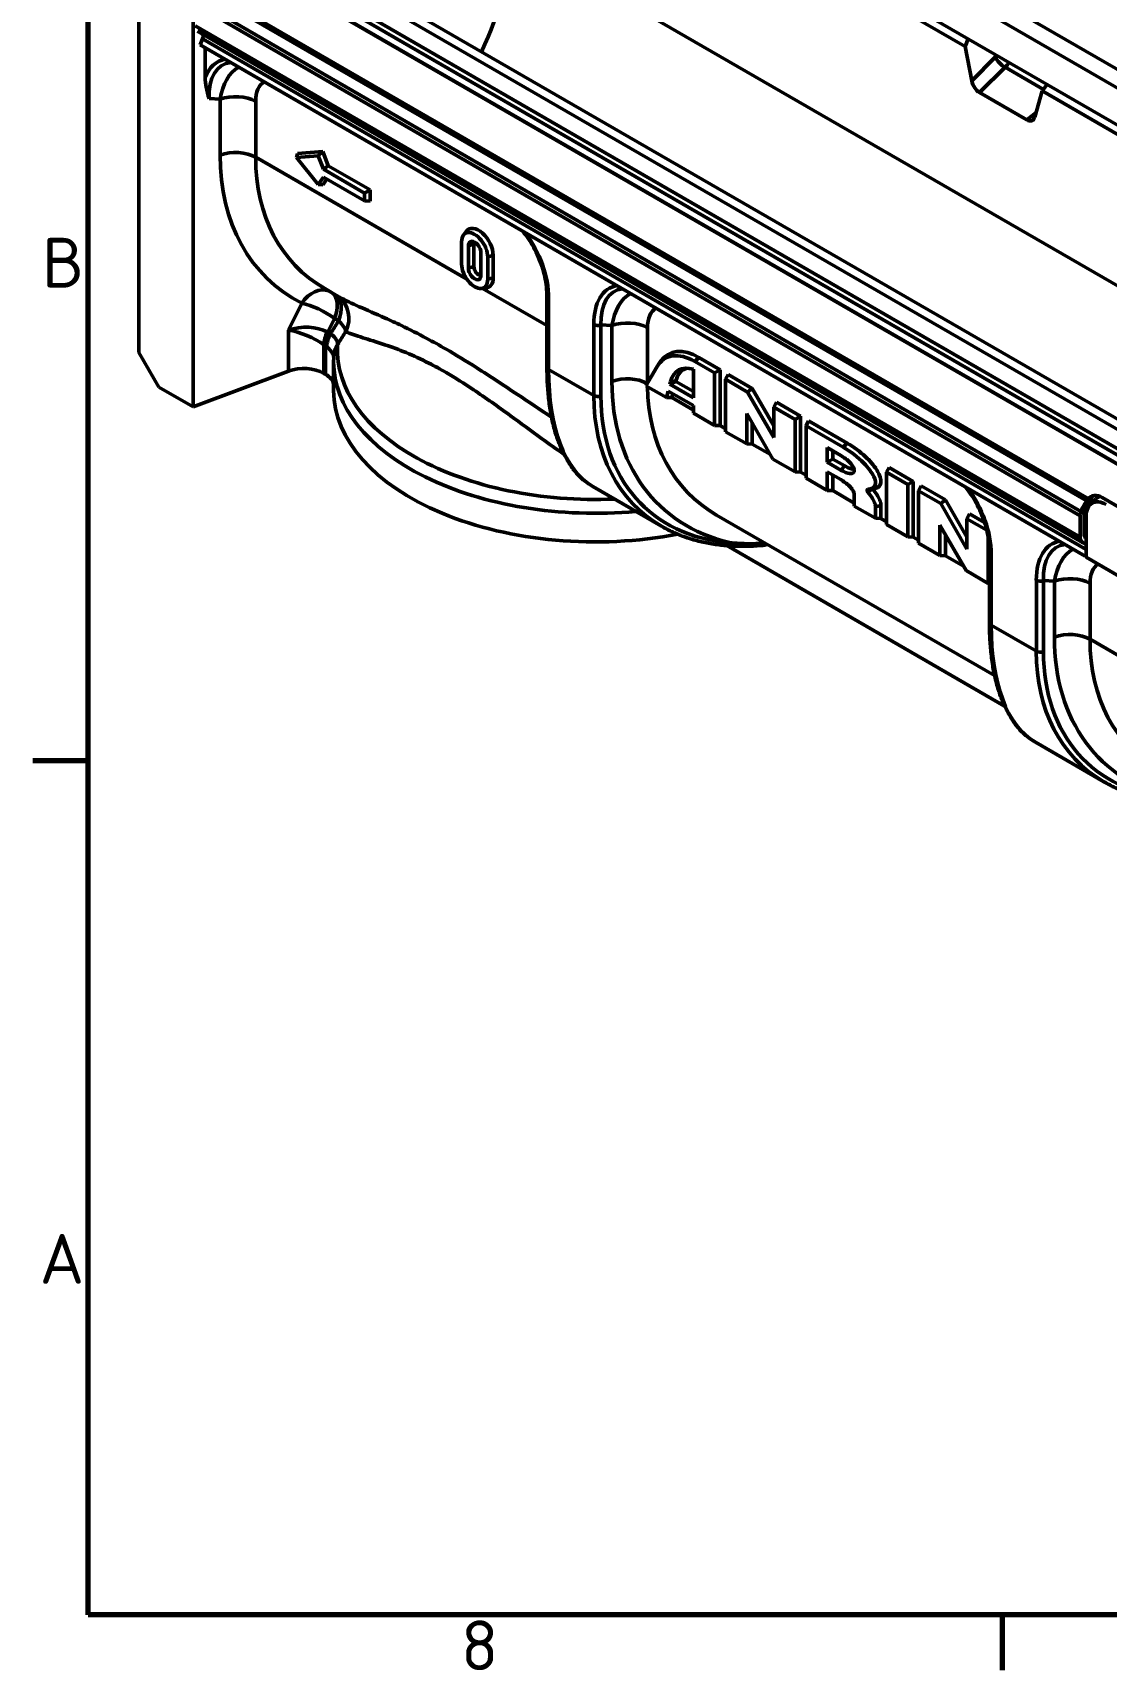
# Model space of a CAD drawing. Header units: millimetres. Extents: x 0 to 1485, y 0 to 1050.
# Drawn here: x 15.3 to 203.9, y 15.3 to 302.9 of the extents above; entities that cross this region are included whole.
import ezdxf

# ---------------------------------------------------------------- set-up
doc = ezdxf.new("R2010")
doc.units = ezdxf.units.MM
doc.header["$LTSCALE"] = 2.5
doc.linetypes.add('Durchgehend', pattern=[0])
for name, color, linetype, lineweight in [('Rahmen (ISO)', 7, 'Continuous', 70), ('Sichtbare Kanten(DIN)', 7, 'Durchgehend', 50), ('Sichtbare tangentiale Kanten(DIN)', 7, 'Durchgehend', 50)]:
    doc.layers.add(name, color=color, linetype=linetype, lineweight=lineweight)
doc.styles.add('Notiztext (DIN)', font='isocpeur.ttf')

# ---------------------------------------------------------------- blocks, each defined once
blk = doc.blocks.new('Ränder Standardrahmen')
at = {"layer": 'Rahmen (ISO)'}
for p, q in [((10, 70), (6.1, 70)), ((74.25, 10), (74.25, 6.1))]:
    blk.add_line(p, q, dxfattribs=at)
at = {"layer": 'Rahmen (ISO)', "flags": 128}
blk.add_lwpolyline([(10, 10), (10, 410), (584, 410), (584, 10), (10, 10)], dxfattribs=at)
at = {"layer": 'Rahmen (ISO)', "char_height": 3.5, "attachment_point": 7, "style": 'Notiztext (DIN)'}
for s, insert in [('B', (6.75, 103.25)), ('A', (6.58, 33.25)), ('8', (36.2, 6.1))]:
    blk.add_mtext(s, dxfattribs=dict(at, insert=insert))

msp = doc.modelspace()

# ---------------------------------------------------------------- linework, layer by layer
at = {"layer": 'Sichtbare Kanten(DIN)'}
for p, q in [((98.054, 348.907), (451.254, 144.987)), ((99.645, 346.355), (179.157, 300.449)), ((389.123, 129.229), (35.923, 333.149)), ((33.884, 246.743), (33.884, 312.147)), ((43.43, 237.149), (43.43, 308.592)), ((44.197, 303.181), (44.991, 302.722)), ((45.103, 301.801), (44.695, 300.749)), ((44.695, 300.749), (200.258, 210.935)), ((45.574, 295.016), (45.574, 300.242)), ((179.157, 300.449), (179.675, 301.783)), ((180.306, 294.444), (179.157, 300.449)), ((193.563, 293.764), (192.667, 292.649)), ((189.964, 287.575), (181.682, 292.357)), ((192.667, 292.649), (191.375, 288.054)), ((192.667, 292.649), (356.641, 197.978)), ((61.815, 281.648), (66.224, 282.042)), ((66.224, 282.042), (65.423, 281.282)), ((66.224, 282.042), (67.204, 279.516)), ((61.622, 280.942), (61.815, 281.648)), ((61.622, 280.942), (65.423, 281.282)), ((65.423, 276.215), (61.622, 280.942)), ((65.423, 281.282), (66.348, 278.897)), ((67.204, 279.516), (66.348, 278.897)), ((67.204, 279.516), (74.543, 275.279)), ((66.348, 277.531), (65.423, 276.215)), ((66.224, 276.163), (65.423, 276.215)), ((66.944, 277.187), (66.224, 276.163)), ((66.348, 278.897), (73.578, 274.722)), ((73.578, 273.357), (66.348, 277.531)), ((74.543, 275.279), (73.578, 274.722)), ((73.578, 274.722), (73.578, 273.357)), ((74.543, 273.319), (73.578, 273.357)), ((74.543, 275.279), (74.543, 273.319)), ((90.948, 267.296), (91.432, 267.981)), ((90.639, 262.23), (90.639, 266.149)), ((91.822, 261.547), (91.822, 265.466)), ((92.786, 265.726), (92.786, 261.807)), ((94.033, 264.189), (94.033, 260.27)), ((95.216, 263.507), (95.216, 259.588)), ((96.18, 263.766), (96.18, 259.847)), ((69.126, 256.463), (66.587, 257.929)), ((94.075, 257.96), (94.911, 258.037)), ((105.635, 244.131), (105.635, 256.631)), ((33.884, 246.743), (37.42, 240.619)), ((68.141, 245.036), (68.141, 240.006)), ((125.194, 244.57), (125.678, 245.256)), ((131.612, 245.136), (135.097, 243.124)), ((132.319, 245.841), (136.061, 243.681)), ((60.183, 243.43), (43.43, 237.149)), ((66.442, 243.05), (66.698, 242.903)), ((123.042, 240.88), (124.978, 244.231)), ((128.283, 241.639), (127.246, 241.124)), ((128.312, 241.759), (128.283, 241.639)), ((128.283, 241.639), (131.369, 239.858)), ((131.369, 243.764), (131.369, 238.744)), ((135.097, 243.124), (136.061, 243.681)), ((135.097, 243.124), (135.097, 233.92)), ((136.061, 243.681), (136.061, 233.883)), ((137.026, 242.01), (137.475, 242.864)), ((137.026, 242.01), (140.904, 239.771)), ((137.026, 232.807), (137.026, 242.01)), ((137.475, 242.864), (141.718, 240.415)), ((43.43, 237.149), (37.42, 240.619)), ((126.668, 238.787), (123.042, 240.88)), ((126.951, 239.93), (126.668, 238.787)), ((126.668, 238.787), (127.576, 238.782)), ((131.369, 237.379), (126.951, 239.93)), ((127.246, 241.124), (127.356, 241.567)), ((131.369, 238.744), (127.246, 241.124)), ((127.746, 239.47), (127.576, 238.782)), ((140.904, 239.771), (141.718, 240.415)), ((140.904, 239.771), (145.511, 231.792)), ((141.718, 240.415), (145.511, 233.845)), ((131.369, 236.073), (131.369, 237.379)), ((135.097, 233.92), (131.369, 236.073)), ((145.36, 227.995), (140.753, 235.973)), ((140.753, 235.973), (140.753, 230.654)), ((145.511, 237.111), (145.961, 237.965)), ((145.511, 237.111), (149.239, 234.959)), ((145.511, 231.792), (145.511, 237.111)), ((145.961, 237.965), (150.203, 235.516)), ((135.097, 233.92), (136.061, 233.883)), ((141.718, 234.303), (141.718, 230.617)), ((149.239, 234.959), (150.203, 235.516)), ((149.239, 234.959), (149.239, 225.755)), ((150.203, 235.516), (150.203, 225.718)), ((151.617, 234.699), (151.168, 233.845)), ((151.168, 224.642), (151.168, 233.845)), ((151.168, 233.845), (157.699, 230.075)), ((151.617, 234.699), (158.406, 230.78)), ((140.753, 230.654), (137.026, 232.807)), ((140.753, 230.654), (141.718, 230.617)), ((149.239, 225.755), (145.36, 227.995)), ((154.896, 227.447), (154.896, 230.001)), ((154.896, 230.001), (157.274, 228.628)), ((154.896, 227.447), (155.86, 228.004)), ((157.274, 226.074), (154.896, 227.447)), ((155.86, 229.444), (155.86, 228.004)), ((155.86, 228.004), (157.981, 226.779)), ((149.239, 225.755), (150.203, 225.718)), ((154.896, 222.489), (151.168, 224.642)), ((157.274, 224.382), (154.896, 225.755)), ((154.896, 225.755), (154.896, 222.489)), ((155.86, 225.198), (155.86, 222.452)), ((165.31, 225.68), (165.76, 226.534)), ((165.31, 225.68), (169.038, 223.528)), ((165.31, 216.477), (165.31, 225.68)), ((165.76, 226.534), (170.002, 224.085)), ((125.753, 216.212), (113.718, 223.161)), ((154.896, 222.489), (155.86, 222.452)), ((159.653, 219.743), (159.653, 221.732)), ((162.994, 222.791), (162.158, 222.714)), ((169.038, 223.528), (170.002, 224.085)), ((169.038, 223.528), (169.038, 214.324)), ((170.002, 224.085), (170.002, 214.287)), ((170.967, 222.414), (171.416, 223.268)), ((170.967, 222.414), (174.845, 220.175)), ((170.967, 213.211), (170.967, 222.414)), ((171.416, 223.268), (175.659, 220.819)), ((163.381, 217.59), (159.653, 219.743)), ((163.381, 219.579), (163.381, 217.59)), ((164.345, 219.839), (164.345, 217.553)), ((174.845, 220.175), (175.659, 220.819)), ((174.845, 220.175), (179.452, 212.196)), ((175.659, 220.819), (179.452, 214.249)), ((199.498, 218.769), (199.654, 219.159)), ((200.479, 219.635), (200.105, 218.699)), ((201.096, 219.984), (202.122, 221.001)), ((201.144, 220.883), (201.687, 220.57)), ((203.236, 221.227), (218.793, 212.246)), ((184.325, 189.953), (135.455, 218.168)), ((163.381, 217.59), (164.345, 217.553)), ((169.038, 214.324), (165.31, 216.477)), ((179.301, 208.399), (174.695, 216.378)), ((174.695, 216.378), (174.695, 211.058)), ((179.452, 217.515), (179.902, 218.369)), ((179.452, 217.515), (182.938, 215.502)), ((179.452, 212.196), (179.452, 217.515)), ((179.902, 218.369), (182.56, 216.835)), ((199.347, 214.282), (199.347, 218.052)), ((200.054, 218.46), (200.054, 214.69)), ((200.054, 218.451), (200.416, 218.242)), ((200.408, 210.748), (200.408, 217.961)), ((170.002, 214.287), (169.038, 214.324)), ((174.695, 211.058), (170.967, 213.211)), ((175.659, 214.707), (175.659, 211.021)), ((183.18, 214.35), (183.18, 206.159)), ((200.408, 212.992), (199.761, 213.367)), ((200.261, 214.232), (200.408, 214.148)), ((186.082, 184.591), (137.237, 212.791)), ((174.695, 211.058), (175.659, 211.021)), ((183.416, 199.224), (183.416, 211.724)), ((200.258, 210.935), (200.408, 211.32)), ((200.408, 210.921), (200.258, 210.935)), ((200.408, 210.748), (220.914, 198.909)), ((183.18, 206.159), (179.301, 208.399)), ((183.18, 206.159), (183.416, 206.15)), ((203.535, 171.305), (191.5, 178.253))]:
    msp.add_line(p, q, dxfattribs=at)
for centre, major_axis, ratio, start_param, end_param in [((73.482, 305.53), (-18.25, -31.61), 0.5773503, 1.7120626, 2.3404661), ((44.491, 301.856), (0.5, 0.866), 0.5773503, 4.9741884, 6.2826297), ((181.677, 294.084), (0.951, -1.832), 0.5738485, 4.2329504, 5.5510665), ((190.015, 289.27), (0.927, -1.799), 0.5968227, 5.5349956, 6.8531117), ((92.928, 264.828), (-1.618, 2.802), 0.5773503, 3.9269908, 7.0685835), ((93.635, 265.236), (-1.8, 3.118), 0.5773503, 3.9269908, 6.5434805), ((92.928, 264.828), (-0.782, 1.354), 0.5773503, 3.9269908, 7.0685835), ((93.635, 265.236), (-0.6, 1.039), 0.5773503, 0.2972158, 0.7853982), ((92.928, 260.909), (1.618, -2.802), 0.5773503, 3.9269908, 7.0685835), ((93.635, 261.317), (0.6, -1.039), 0.5773503, 3.9269908, 5.9859695), ((92.928, 260.909), (0.782, -1.354), 0.5773503, 3.9269908, 7.0685835), ((93.635, 261.317), (1.8, -3.118), 0.5773503, 6.0228901, 7.0685835), ((132.319, 236.979), (-5.427, 9.4), 0.5773503, 5.4977871, 6.5434805), ((131.612, 236.57), (-5.245, 9.085), 0.5773503, 5.4977871, 6.6049359), ((62.907, 241.009), (5, 0), 0.5773503, 0.7853982, 2.146755), ((63.162, 240.861), (5, 0), 0.5773503, 0.0927879, 0.7853982), ((132.526, 237.09), (-3.768, 6.527), 0.5773503, 5.7166155, 6.8236048), ((133.233, 237.498), (-3.586, 6.211), 0.5773503, 6.1171149, 6.8236048), ((114.141, 240.006), (-46, 0), 0.5773503, 0, 1.8910852), ((162.163, 222.374), (-0.182, 0.315), 0.5773503, 5.9948561, 8.1495702), ((203.236, 217.961), (-2, 3.464), 0.5773503, 5.4977871, 6.5293342), ((203.943, 218.369), (-2, 3.464), 0.5773503, 0.1777106, 0.2461488), ((200.408, 218.664), (0.75, 1.299), 0.5773503, 1.815775, 2.3561945), ((202.482, 217.526), (1.109, 4.484), 0.6928203, 0.9783359, 1.3734008), ((200.408, 218.664), (-0.25, -0.433), 0.5773503, 4.9573676, 5.4977871), ((203.943, 215.92), (-2.5, 4.33), 0.5773503, 5.4977871, 7.0685835), ((203.307, 218.002), (1.109, 4.484), 0.6928203, 1.1142662, 1.3734008), ((205.181, 216.634), (-2.686, 4.652), 0.5773503, 6.1691936, 6.4340572), ((200.761, 215.098), (-1, -1.732), 0.5773503, 5.4977871, 6.2826297), ((200.761, 215.098), (-0.5, -0.866), 0.5773503, 5.4977871, 6.2826297)]:
    msp.add_ellipse(centre, major_axis=major_axis, ratio=ratio, start_param=start_param, end_param=end_param, dxfattribs=at)
for points, knots in [([(46.253, 291.323), (46.252, 291.326), (46.251, 291.33), (46.059, 291.974), (45.871, 292.655), (45.644, 293.871), (45.574, 294.44), (45.574, 295.016)], [-0.00281656, -0.00281656, -0.00281656, -0.00281656, 0, 0, 0.54101225, 0.54101225, 0.96054357, 0.96054357, 0.96054357, 0.96054357]), ([(105.635, 256.631), (105.635, 257.168), (105.602, 257.723), (105.473, 258.857), (105.376, 259.435), (105.119, 260.599), (104.959, 261.186), (104.579, 262.354), (104.359, 262.935), (103.867, 264.07), (103.596, 264.625), (103.016, 265.687), (102.708, 266.194), (102.07, 267.144), (101.743, 267.588), (101.402, 268.009)], [-1.0974371, -1.0974371, -1.0974371, -1.0974371, -0.9491555, -0.9491555, -0.800874, -0.800874, -0.6525924, -0.6525924, -0.5043109, -0.5043109, -0.3577959, -0.3577959, -0.2155561, -0.2155561, -0.0804308, -0.0804308, -0.0804308, -0.0804308]), ([(68.141, 245.036), (68.141, 245.099), (68.141, 245.161), (68.142, 245.287), (68.143, 245.349), (68.146, 245.474), (68.147, 245.537), (68.151, 245.662), (68.153, 245.725), (68.158, 245.85), (68.161, 245.912), (68.164, 245.975)], [5.497787144, 5.497787144, 5.497787144, 5.497787144, 5.503595869, 5.503595869, 5.509404595, 5.509404595, 5.51521332, 5.51521332, 5.521022046, 5.521022046, 5.526830771, 5.526830771, 5.526830771, 5.526830771]), ([(113.718, 223.161), (113.189, 223.466), (112.682, 223.82), (111.719, 224.617), (111.262, 225.062), (110.4, 226.035), (109.995, 226.563), (109.239, 227.7), (108.888, 228.309), (108.239, 229.6), (107.941, 230.283), (107.399, 231.72), (107.155, 232.473), (106.721, 234.046), (106.531, 234.866), (106.205, 236.566), (106.069, 237.447), (105.852, 239.266), (105.77, 240.204), (105.662, 242.131), (105.635, 243.12), (105.635, 244.131)], [-0.78539816, -0.78539816, -0.78539816, -0.78539816, -0.70685835, -0.70685835, -0.62831853, -0.62831853, -0.54977871, -0.54977871, -0.4712389, -0.4712389, -0.39269908, -0.39269908, -0.31415927, -0.31415927, -0.23561945, -0.23561945, -0.15707963, -0.15707963, -0.07853982, -0.07853982, 0, 0, 0, 0]), ([(158.406, 230.78), (159.54, 230.125), (161.237, 228.869), (162.966, 227.043), (163.891, 225.713), (164.369, 224.529), (164.362, 223.588), (163.887, 222.991), (163.313, 222.82), (162.994, 222.791)], [1.5707963, 1.5707963, 1.5707963, 1.5707963, 2.143594, 2.4299929, 2.7163917, 3.0027905, 3.2891894, 3.5755882, 3.8295623, 3.8295623, 3.8295623, 3.8295623]), ([(157.274, 228.628), (157.857, 228.291), (158.721, 227.63), (159.364, 226.829), (159.603, 226.342), (159.678, 225.963), (159.603, 225.671), (159.364, 225.459), (158.721, 225.401), (157.857, 225.737), (157.274, 226.074)], [-1.5707963, -1.5707963, -1.5707963, -1.5707963, -0.7853982, -0.3926991, -0.1963495, 0, 0.1963495, 0.3926991, 0.7853982, 1.5707963, 1.5707963, 1.5707963, 1.5707963]), ([(157.699, 230.075), (159.001, 229.322), (160.3, 228.321), (161.305, 227.302), (162.129, 226.465), (162.75, 225.62), (163.079, 224.931), (163.371, 224.318), (163.446, 223.844), (163.331, 223.473), (163.208, 223.078), (162.839, 222.796), (162.234, 222.722), (162.172, 222.715), (162.107, 222.709), (162.04, 222.706)], [1.5707963, 1.5707963, 1.5707963, 1.5707963, 2.2427016, 2.2427016, 2.2427016, 2.7942586, 2.7942586, 2.7942586, 3.2852197, 3.2852197, 3.2852197, 3.807913, 3.807913, 3.807913, 3.8619871, 3.8619871, 3.8619871, 3.8619871]), ([(159.653, 221.732), (159.653, 221.969), (159.543, 222.248), (159.39, 222.497), (159.087, 222.991), (158.591, 223.47), (158.014, 223.897), (157.776, 224.073), (157.525, 224.237), (157.274, 224.382)], [-3.1415927, -3.1415927, -3.1415927, -3.1415927, -2.7278324, -2.7278324, -2.7278324, -1.9089052, -1.9089052, -1.9089052, -1.5707963, -1.5707963, -1.5707963, -1.5707963]), ([(157.981, 226.779), (158.259, 226.619), (158.814, 226.349), (159.347, 226.206), (159.582, 226.191), (159.628, 226.191)], [-1.57079633, -1.57079633, -1.57079633, -1.57079633, -1.17809725, -0.78539816, -0.68215154, -0.68215154, -0.68215154, -0.68215154]), ([(162.041, 222.182), (162.688, 221.41), (163.111, 220.693), (163.282, 220.149), (163.349, 219.936), (163.381, 219.748), (163.381, 219.579)], [2.44667935, 2.44667935, 2.44667935, 2.44667935, 2.94646061, 2.94646061, 2.94646061, 3.14159265, 3.14159265, 3.14159265, 3.14159265]), ([(162.872, 222.78), (163.461, 222.077), (164.153, 220.99), (164.345, 220.123), (164.345, 219.839)], [2.44719586, 2.44719586, 2.44719586, 2.44719586, 2.88100017, 3.14159265, 3.14159265, 3.14159265, 3.14159265]), ([(183.416, 211.724), (183.416, 212.261), (183.384, 212.816), (183.255, 213.949), (183.158, 214.527), (182.901, 215.692), (182.741, 216.279), (182.361, 217.446), (182.141, 218.027), (181.649, 219.163), (181.378, 219.718), (180.797, 220.779), (180.489, 221.287), (179.852, 222.237), (179.525, 222.681), (179.184, 223.102)], [-1.0974371, -1.0974371, -1.0974371, -1.0974371, -0.9491555, -0.9491555, -0.800874, -0.800874, -0.6525924, -0.6525924, -0.5043109, -0.5043109, -0.3577959, -0.3577959, -0.2155561, -0.2155561, -0.0804308, -0.0804308, -0.0804308, -0.0804308]), ([(200.525, 220.667), (200.556, 220.706), (200.587, 220.745), (200.693, 220.882), (200.759, 220.971), (200.809, 221.039)], [0.86685526, 0.86685526, 0.86685526, 0.86685526, 0.89782415, 0.89782415, 0.98146895, 0.98146895, 0.98146895, 0.98146895]), ([(201.516, 221.448), (201.49, 221.412), (201.462, 221.373), (201.348, 221.206), (201.253, 221.056), (201.111, 220.831), (201.061, 220.751), (201.008, 220.668)], [5.55478322, 5.55478322, 5.55478322, 5.55478322, 5.5957597, 5.5957597, 5.7189555, 5.7189555, 5.77630773, 5.77630773, 5.77630773, 5.77630773]), ([(125.753, 216.212), (126.417, 215.829), (127.102, 215.476), (128.513, 214.832), (129.238, 214.541), (130.726, 214.021), (131.488, 213.793), (133.045, 213.4), (133.84, 213.235), (135.459, 212.97), (136.283, 212.869), (137.119, 212.801)], [0.78539816, 0.78539816, 0.78539816, 0.78539816, 0.85301939, 0.85301939, 0.92064061, 0.92064061, 0.98826184, 0.98826184, 1.05588307, 1.05588307, 1.12350429, 1.12350429, 1.12350429, 1.12350429]), ([(137.119, 212.801), (137.556, 212.765), (137.998, 212.737), (138.889, 212.699), (139.338, 212.688), (140.244, 212.682), (140.701, 212.687), (141.62, 212.714), (142.083, 212.735), (143.014, 212.793), (143.483, 212.83), (143.954, 212.875)], [0, 0, 0, 0, 0.3353132, 0.3353132, 0.6706263, 0.6706263, 1.0059395, 1.0059395, 1.3412526, 1.3412526, 1.6765658, 1.6765658, 1.6765658, 1.6765658]), ([(144.287, 213.069), (144.268, 213.043), (144.247, 213.02), (144.16, 212.937), (144.083, 212.898), (143.984, 212.878), (143.969, 212.876), (143.954, 212.875)], [0.04943643, 0.04943643, 0.04943643, 0.04943643, 0.07585795, 0.07585795, 0.15222298, 0.15222298, 0.16574906, 0.16574906, 0.16574906, 0.16574906]), ([(191.5, 178.253), (190.971, 178.559), (190.464, 178.912), (189.5, 179.71), (189.043, 180.154), (188.182, 181.127), (187.777, 181.656), (187.021, 182.793), (186.67, 183.401), (186.02, 184.693), (185.722, 185.376), (185.181, 186.812), (184.937, 187.566), (184.503, 189.139), (184.313, 189.958), (183.987, 191.659), (183.851, 192.54), (183.634, 194.359), (183.552, 195.297), (183.443, 197.223), (183.416, 198.212), (183.416, 199.224)], [-0.78539816, -0.78539816, -0.78539816, -0.78539816, -0.70685835, -0.70685835, -0.62831853, -0.62831853, -0.54977871, -0.54977871, -0.4712389, -0.4712389, -0.39269908, -0.39269908, -0.31415927, -0.31415927, -0.23561945, -0.23561945, -0.15707963, -0.15707963, -0.07853982, -0.07853982, 0, 0, 0, 0]), ([(203.535, 171.305), (204.198, 170.922), (204.884, 170.569), (206.295, 169.925), (207.02, 169.633), (208.508, 169.114), (209.27, 168.886), (210.827, 168.493), (211.622, 168.328), (213.241, 168.063), (214.064, 167.962), (214.901, 167.893)], [0.78539816, 0.78539816, 0.78539816, 0.78539816, 0.85301939, 0.85301939, 0.92064061, 0.92064061, 0.98826184, 0.98826184, 1.05588307, 1.05588307, 1.12350429, 1.12350429, 1.12350429, 1.12350429])]:
    msp.add_open_spline(points, degree=3, knots=knots, dxfattribs=at)
at = {"layer": 'Sichtbare tangentiale Kanten(DIN)'}
for p, q in [((452.668, 153.968), (99.468, 357.888)), ((451.254, 151.519), (98.054, 355.439)), ((34.527, 332.119), (387.727, 128.199)), ((33.435, 328.274), (386.635, 124.354)), ((33.489, 329.373), (386.688, 125.453)), ((34.387, 326.186), (387.587, 122.266)), ((34.414, 326.045), (387.614, 122.125)), ((449.306, 117.878), (99.288, 319.961)), ((44.443, 311.317), (200.809, 221.039)), ((44.526, 310.733), (200.525, 220.667)), ((43.784, 307.867), (199.347, 218.052)), ((43.935, 308.584), (199.498, 218.769)), ((43.784, 304.096), (199.347, 214.282)), ((44.197, 303.181), (199.761, 213.367)), ((44.991, 302.722), (200.408, 212.992)), ((45.103, 301.801), (200.408, 212.136)), ((184.427, 298.565), (180.306, 294.444)), ((181.682, 292.357), (186.159, 296.833)), ((186.159, 296.833), (192.901, 292.941)), ((46.253, 291.323), (48.18, 291.19)), ((48.18, 291.19), (48.18, 281.387)), ((54.438, 281.008), (54.438, 290.81)), ((191.604, 288.868), (189.964, 287.575)), ((91.565, 259.572), (54.438, 281.008)), ((92.786, 265.726), (91.822, 265.466)), ((92.786, 261.807), (91.822, 261.547)), ((96.18, 263.766), (95.216, 263.507)), ((95.216, 259.588), (96.18, 259.847)), ((105.635, 251.449), (94.319, 257.983)), ((105.927, 243.723), (105.927, 256.223)), ((62.525, 255.388), (60.183, 250.648)), ((60.183, 250.648), (60.183, 243.43)), ((67.117, 250.279), (68.31, 252.694)), ((67.171, 250.247), (67.117, 250.279)), ((68.31, 252.694), (69.002, 252.294)), ((113.869, 251.638), (113.869, 239.138)), ((115.121, 239.062), (115.121, 251.562)), ((115.121, 251.562), (117.048, 251.429)), ((117.048, 251.429), (117.048, 241.627)), ((123.306, 241.337), (123.306, 251.049)), ((66.442, 243.05), (66.442, 248.087)), ((66.644, 247.964), (66.698, 247.933)), ((66.698, 247.933), (66.698, 242.903)), ((131.612, 245.136), (132.319, 245.841)), ((113.869, 239.138), (105.927, 243.723)), ((128.312, 241.759), (127.356, 241.567)), ((131.369, 236.592), (127.576, 238.782)), ((137.026, 233.326), (136.061, 233.883)), ((144.91, 228.774), (141.718, 230.617)), ((158.406, 230.78), (157.699, 230.075)), ((151.168, 225.161), (150.203, 225.718)), ((157.981, 226.779), (157.274, 226.074)), ((159.653, 220.262), (155.86, 222.452)), ((162.865, 222.779), (162.041, 222.182)), ((164.345, 219.839), (163.381, 219.579)), ((199.654, 219.159), (200.479, 219.635)), ((165.31, 216.996), (164.345, 217.553)), ((170.967, 213.73), (170.002, 214.287)), ((178.851, 209.178), (175.659, 211.021)), ((183.709, 198.816), (183.709, 211.316)), ((191.651, 206.731), (191.651, 194.231)), ((192.902, 194.155), (192.902, 206.655)), ((192.902, 206.655), (194.829, 206.522)), ((194.829, 206.522), (194.829, 196.719)), ((201.088, 196.339), (201.088, 206.142)), ((191.651, 194.231), (183.709, 198.816)), ((232.914, 177.965), (201.088, 196.339))]:
    msp.add_line(p, q, dxfattribs=at)
for centre, major_axis, ratio, start_param, end_param in [((54.399, 284.944), (-6.509, 12.886), 0.526065, 6.1193668, 6.7380184), ((55.106, 285.352), (-6.448, 11.886), 0.5111949, 6.0763987, 7.0781551), ((55.963, 285.293), (-3.541, 11.988), 0.5961298, 0.1433574, 0.8907659), ((183.329, 300.932), (-0.662, -3), 0.6979017, 0.8299382, 0.9817849), ((185.793, 298.199), (-1.414, 1.414), 0.4472136, 0.9117383, 2.2298544), ((184.695, 300.565), (1.769, 4.718), 0.6599751, 4.0793872, 4.307553), ((59.499, 287.334), (-3.505, 6.939), 0.526065, 0.0118823, 0.8057144), ((50.903, 288.769), (5, 0), 0.5773503, 0.7853982, 2.146755), ((50.903, 278.966), (5, 0), 0.5773503, 0.7853982, 2.146755), ((93.194, 298.265), (-36.446, -38.823), 0.6804972, 5.6559463, 6.4771909), ((95.917, 295.844), (34.136, 34.242), 0.6881335, 2.5374237, 3.3228218), ((96.53, 260.62), (-5.688, 11.948), 0.6261173, 4.0622863, 5.0318193), ((65.248, 252.967), (2.277, 4.452), 0.7175091, 0.0741994, 1.3866432), ((65.248, 252.967), (2.5, 4.33), 0.5773503, 4.9741884, 6.1669706), ((65.94, 252.568), (2.5, 4.33), 0.5773503, 4.9741884, 6.1669706), ((65.94, 252.568), (2.884, 4.085), 0.9672781, 4.8564363, 6.2574498), ((106.635, 256.631), (-1, 0), 0.5773503, 0, 0.7853982), ((123.267, 245.183), (-6.509, 12.886), 0.526065, 6.1193668, 7.0888997), ((123.974, 245.591), (-6.448, 11.886), 0.5111949, 6.0763987, 7.0781551), ((124.831, 245.532), (-3.541, 11.988), 0.5961298, 0.1433574, 0.8907659), ((65.248, 252.967), (4.483, -2.214), 0.2711576, 0.9603164, 2.3500685), ((128.367, 247.573), (-3.505, 6.939), 0.526065, 0.0118823, 0.8057144), ((62.907, 248.227), (-5.495, -0.308), 0.5287665, 3.8396757, 5.2010326), ((62.907, 248.227), (4.964, -2.056), 0.2895882, 0.9047606, 2.2661174), ((69.978, 250.128), (-2.704, -4.206), 0.5436908, 5.0032923, 5.5245842), ((70.179, 250.005), (-2.5, -4.33), 0.5773503, 4.9741884, 5.4977871), ((70.233, 249.974), (-2.5, -4.33), 0.5773503, 4.9741884, 5.4977871), ((71.481, 265.584), (-4.235, -15.35), 0.25573, 6.2214445, 6.2498398), ((60.1, 232.023), (6.508, 18.484), 0.4107544, 6.1488924, 6.2064434), ((65.94, 252.568), (4.244, -2.644), 0.3318516, 0.2694223, 0.9900491), ((114.576, 252.046), (-1, 0), 0.5773503, 0.7853982, 2.146755), ((119.771, 249.008), (5, 0), 0.5773503, 0.7853982, 2.146755), ((67.945, 263.542), (0.692, -16.107), 0.4467452, 5.9779343, 6.0063297), ((63.162, 231.749), (3.245, 16.294), 0.2334324, 6.1466268, 6.2041778), ((70.628, 249.709), (-3.051, -3.961), 0.5493643, 5.0490522, 5.5755115), ((73.161, 245.975), (-4.997, -0.181), 0.8703296, 5.7268845, 6.2534326), ((73.158, 245.724), (-4.994, 0.251), 0.8161522, 5.8006316, 6.2831853), ((114.141, 247.077), (-45.33, 0), 0.5773503, 6.2541417, 7.9281185), ((114.141, 245.036), (-46, 0), 0.5773503, 0, 1.7264531), ((106.635, 244.131), (-1, 0), 0.5773503, 0, 0.7853982), ((132.526, 267.15), (17.491, 44.624), 0.4490587, 2.2884122, 3.0738104), ((119.771, 239.205), (5, 0), 0.5773503, 0.7963679, 2.146755), ((162.061, 258.504), (-36.446, -38.823), 0.6804972, 5.6559463, 6.6560813), ((114.576, 239.546), (-1, 0), 0.5773503, 0.7853982, 2.146755), ((154.445, 254.495), (-32.746, -35.296), 0.6788764, 5.6514727, 6.4368709), ((154.99, 254.011), (32.28, 34.386), 0.6804972, 2.5143537, 3.637858), ((164.785, 256.083), (34.136, 34.242), 0.6881335, 2.5509051, 3.3228218), ((174.311, 215.712), (-5.688, 11.948), 0.6261173, 4.0622863, 5.0318193), ((137.201, 213.797), (-0.082, -0.997), 0.6478341, 0, 1.1172713), ((201.048, 200.276), (-6.509, 12.886), 0.526065, 6.1193668, 7.0888997), ((201.755, 200.684), (-6.448, 11.886), 0.5111949, 6.0763987, 7.0781551), ((184.416, 211.724), (-1, 0), 0.5773503, 0, 0.7853982), ((202.613, 200.625), (-3.541, 11.988), 0.5961298, 0.1433574, 0.8907659), ((197.552, 204.101), (5, 0), 0.5773503, 0.7853982, 2.146755), ((206.148, 202.666), (-3.505, 6.939), 0.526065, 0.0365456, 0.8057144), ((192.358, 207.139), (-1, 0), 0.5773503, 0.7853982, 2.146755), ((184.416, 199.224), (-1, 0), 0.5773503, 0, 0.7853982), ((210.308, 222.243), (17.491, 44.624), 0.4490587, 2.2884122, 3.0738104), ((197.552, 194.298), (5, 0), 0.5773503, 0.7853982, 2.146755), ((239.843, 213.596), (-36.446, -38.823), 0.6804972, 5.6559463, 6.6560813), ((242.566, 211.175), (34.136, 34.242), 0.6881335, 2.5374237, 3.3228218), ((192.358, 194.639), (-1, 0), 0.5773503, 0.7853982, 2.146755), ((232.227, 209.588), (-32.746, -35.296), 0.6788764, 5.6514727, 6.4368709), ((232.772, 209.103), (32.28, 34.386), 0.6804972, 2.5143537, 3.637858)]:
    msp.add_ellipse(centre, major_axis=major_axis, ratio=ratio, start_param=start_param, end_param=end_param, dxfattribs=at)
for points, knots in [([(106.435, 235.374), (104.416, 236.697), (102.421, 238.03), (98.015, 240.961), (95.624, 242.543), (91.433, 245.199), (89.624, 246.303), (86.746, 247.969), (85.626, 248.593), (84.544, 249.173), (82.965, 250.019), (81.465, 250.771), (79.064, 251.916), (78.104, 252.354), (75.488, 253.522), (73.959, 254.169), (71.297, 255.344), (70.165, 255.874), (69.208, 256.416), (69.167, 256.439), (69.126, 256.463)], [-16.7077759, -16.7077759, -16.7077759, -16.7077759, -15.222694, -15.222694, -13.3727159, -13.3727159, -11.9065321, -11.9065321, -10.9357108, -10.9357108, -10.9357108, -9.5200322, -9.5200322, -8.4987058, -8.4987058, -6.5805928, -6.5805928, -4.6624852, -4.6624852, -4.5759426, -4.5759426, -4.5759426, -4.5759426]), ([(69.002, 252.294), (68.614, 251.672), (68.227, 251.049), (67.749, 250.278), (67.658, 250.13), (67.567, 249.982)], [-2.02527121, -2.02527121, -2.02527121, -2.02527121, -1.55886576, -1.55886576, -1.44849195, -1.44849195, -1.44849195, -1.44849195]), ([(68.834, 248.118), (68.924, 248.262), (69.015, 248.406), (69.491, 249.166), (69.877, 249.78), (70.264, 250.394)], [1.44965053, 1.44965053, 1.44965053, 1.44965053, 1.55886576, 1.55886576, 2.02527121, 2.02527121, 2.02527121, 2.02527121]), ([(70.264, 250.394), (70.506, 250.277), (70.774, 250.163), (71.887, 249.732), (72.915, 249.414), (75.335, 248.669), (76.727, 248.242), (79.098, 247.396), (79.966, 247.067), (82.134, 246.172), (83.484, 245.558), (84.901, 244.835), (85.873, 244.339), (86.877, 243.792), (89.455, 242.297), (91.075, 241.276), (94.835, 238.761), (96.988, 237.224), (100.996, 234.316), (102.829, 232.97), (105.99, 230.691), (107.299, 229.759), (108.621, 228.84)], [3.9799732, 3.9799732, 3.9799732, 3.9799732, 4.6624852, 4.6624852, 6.5805928, 6.5805928, 8.4987058, 8.4987058, 9.5200322, 9.5200322, 10.9357108, 10.9357108, 10.9357108, 11.9065321, 11.9065321, 13.3727159, 13.3727159, 15.222694, 15.222694, 16.7193533, 16.7193533, 17.7531399, 17.7531399, 17.7531399, 17.7531399]), ([(66.895, 247.788), (67.376, 247.359), (67.744, 246.932), (68.083, 246.324), (68.153, 246.109), (68.161, 245.924)], [0, 0, 0, 0, 0.8717654, 0.8717654, 1.4141929, 1.4141929, 1.4141929, 1.4141929]), ([(68.834, 248.118), (68.848, 248.377), (68.793, 248.639), (68.467, 249.293), (68.084, 249.671), (67.567, 249.982)], [-1.4141929, -1.4141929, -1.4141929, -1.4141929, -0.8717654, -0.8717654, 0, 0, 0, 0]), ([(68.83, 247.837), (68.832, 247.888), (68.834, 247.936), (68.835, 248.03), (68.835, 248.075), (68.834, 248.118)], [0, 0, 0, 0, 0.047043099, 0.047043099, 0.094086198, 0.094086198, 0.094086198, 0.094086198]), ([(144.038, 213.213), (143.645, 213.187), (143.254, 213.167), (142.278, 213.13), (141.696, 213.121), (141.12, 213.126), (140.544, 213.13), (139.974, 213.148), (138.849, 213.21), (138.293, 213.255), (137.745, 213.313)], [-1.6039461, -1.6039461, -1.6039461, -1.6039461, -1.3145053, -1.3145053, -0.8763369, -0.8763369, -0.8763369, -0.4381684, -0.4381684, 0, 0, 0, 0])]:
    msp.add_open_spline(points, degree=3, knots=knots, dxfattribs=at)
msp.add_open_spline([(68.161, 245.924), (68.162, 245.922), (68.162, 245.921), (68.162, 245.919)], degree=3, dxfattribs=at)

# ---------------------------------------------------------------- block references
at = {"xscale": 2.5, "yscale": 2.5, "zscale": 2.5}
msp.add_blockref('Ränder Standardrahmen', (0, 0), dxfattribs=at)

doc.saveas('drawing.dxf')
